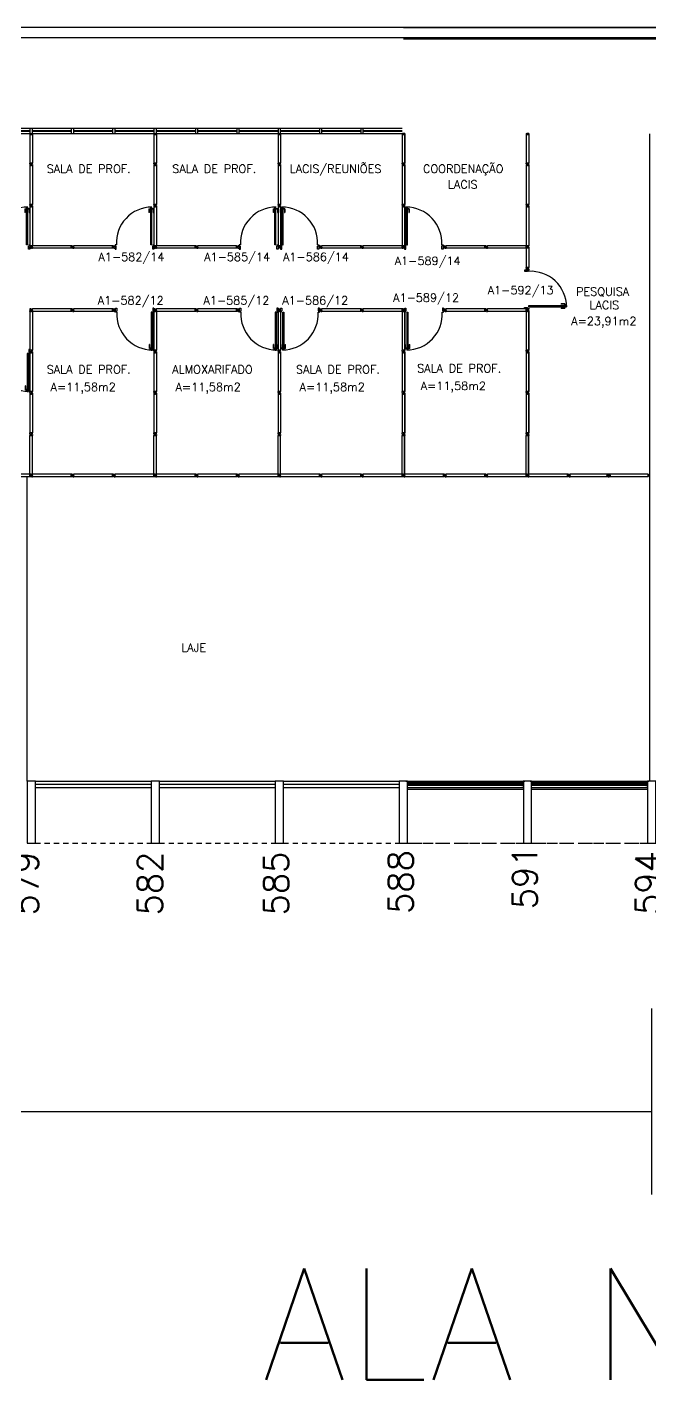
# Model space of a CAD drawing. Header units: millimetres. Extents: x 2308 to 2568, y 1142 to 1238.
# Drawn here: x 2435.43 to 2450.49, y 1141.52 to 1174.25 of the extents above; entities that cross this region are included whole.
import ezdxf

# ---------------------------------------------------------------- set-up
doc = ezdxf.new("R2010")
doc.units = ezdxf.units.MM
doc.linetypes.add('HIDDEN', pattern=[0.375, 0.25, -0.125])
doc.linetypes.add('HIDDEN2', pattern=[0.1875, 0.125, -0.0625])
for name, color, linetype in [('ALV', 2, 'Continuous'), ('AR-ALV-CRT', 2, 'Continuous'), ('AR-ALV-VT2', 2, 'Continuous'), ('AR-COB-PRJ', 1, 'HIDDEN'), ('AR-DIV-EXI', 2, 'Continuous'), ('AR-EST-CNC', 3, 'Continuous'), ('AR-EST-CNC-IDE', 2, 'Continuous'), ('AR-PIS', 1, 'Continuous'), ('AR-POR-CRT', 173, 'Continuous'), ('AREA', 2, 'Continuous'), ('BI-ESQ', 7, 'Continuous'), ('DIV', 2, 'Continuous'), ('DT-ESQ-CRT', 43, 'Continuous'), ('DT-ESQ-VT1', 1, 'Continuous'), ('DT-ESQ-VT2', 2, 'Continuous'), ('ESQ', 1, 'Continuous'), ('ESTR', 3, 'Continuous'), ('NOPILAR1', 2, 'Continuous'), ('PISO', 1, 'Continuous'), ('PROJ', 1, 'HIDDEN2'), ('TEXTO', 2, 'Continuous'), ('TEXTO-ENDEREÇO', 2, 'Continuous'), ('TXT-IDENTIFICAÇÃO', 4, 'Continuous'), ('USO1', 2, 'Continuous')]:
    doc.layers.add(name, color=color, linetype=linetype)
doc.styles.add('1', font='romans.shx')
doc.styles.add('LEGENDA', font='romans.shx', dxfattribs={"height": 0.2})
doc.styles.add('NOPILAR', font='simplex.shx', dxfattribs={"height": 0.6})
doc.styles.add('UNB-100', font='simplex.shx', dxfattribs={"height": 0.2})
doc.styles.add('UNB-100-1', font='simplex.shx', dxfattribs={"height": 0.2})
doc.dimstyles.new('1-600', dxfattribs={"dimtxt": 1.1, "dimasz": 2.5, "dimexe": 2, "dimexo": 4, "dimgap": 0.2, "dimtad": 1, "dimdec": 0, "dimzin": 4, "dimdsep": 46, "dimlunit": 6, "dimtxsty": '1', "dimblk1": 'NONE', "dimblk2": 'NONE', "dimsah": 1, "dimcen": 0, "dimclrd": 2, "dimclre": 2, "dimclrt": 2, "dimadec": 0, "dimazin": 0, "dimtfac": 1, "dimtdec": 0, "dimtmove": 2, "dimatfit": 3, "dimldrblk": 'NONE', "dimfxl": 1, "dimtolj": 1, "dimtzin": 0, "dimarcsym": 0})

# ---------------------------------------------------------------- blocks, each defined once
blk = doc.blocks.new('ESQCIR2-SLN')
at = {"color": 2}
for p, q in [((0.06, 0.119), (0, 0.119)), ((0, 0.119), (0, 0)), ((0.06, -0.001), (0.06, 0.119)), ((0.06, 0.053), (1, 0.053)), ((1, 0.065), (0.061, 0.065)), ((1, 0.119), (1, 0)), ((1.06, 0.119), (1, 0.119)), ((1.06, -0.001), (1.06, 0.119)), ((1.06, 0.053), (2, 0.053)), ((2, 0.065), (1.061, 0.065)), ((2, 0.119), (2, 0)), ((2.06, 0.119), (2, 0.119)), ((2.06, -0.001), (2.06, 0.119)), ((2.06, 0.053), (3, 0.053)), ((3, 0.065), (2.061, 0.065)), ((3, 0.119), (3, 0)), ((3.06, 0.119), (3, 0.119)), ((3.06, -0.001), (3.06, 0.119)), ((3.06, 0.053), (4, 0.053)), ((4, 0.065), (3.061, 0.065)), ((4, 0.119), (4, 0)), ((4.06, 0.119), (4, 0.119)), ((4.06, -0.001), (4.06, 0.119)), ((4.06, 0.053), (5, 0.053)), ((5, 0.065), (4.061, 0.065)), ((5, 0.119), (5, 0)), ((5.06, 0.119), (5, 0.119)), ((5.06, -0.001), (5.06, 0.119)), ((5.06, 0.053), (6, 0.053)), ((6, 0.065), (5.061, 0.065)), ((0, -0.001), (0.06, -0.001)), ((1, -0.001), (1.06, -0.001)), ((2, -0.001), (2.06, -0.001)), ((3, -0.001), (3.06, -0.001)), ((4, -0.001), (4.06, -0.001)), ((5, -0.001), (5.06, -0.001))]:
    blk.add_line(p, q, dxfattribs=at)
at = {"color": 1}
for p, q in [((1, 0.119), (0.061, 0.119)), ((2, 0.119), (1.061, 0.119)), ((3, 0.119), (2.061, 0.119)), ((4, 0.119), (3.061, 0.119)), ((5, 0.119), (4.061, 0.119)), ((6, 0.119), (5.061, 0.119)), ((0.06, -0.001), (1, -0.001)), ((1.06, -0.001), (2, -0.001)), ((2.06, -0.001), (3, -0.001)), ((3.06, -0.001), (4, -0.001)), ((4.06, -0.001), (5, -0.001)), ((5.06, -0.001), (6, -0.001))]:
    blk.add_line(p, q, dxfattribs=at)
blk = doc.blocks.new('DIVMT-SLN')
for p, q in [((-0.03, 0.03), (-0.03, 0.006)), ((-0.008, 0.03), (-0.03, 0.03)), ((-0.0185, 0.006), (-0.03, 0.006)), ((-0.0185, -0.006), (-0.0185, 0.006)), ((-0.008, 0.03), (-0.008, 0.02)), ((-0.008, 0.02), (0.008, 0.02)), ((-0.0051, 0), (0.0051, 0)), ((0.0051, 0), (-0.0051, 0)), ((-0.0051, 0), (0.0051, 0)), ((0, -0.0051), (0, 0.0051)), ((0, 0.0051), (0, -0.0051)), ((0.008, 0.03), (0.008, 0.02)), ((0.008, 0.03), (0.03, 0.03)), ((0.0205, 0.006), (0.03, 0.006)), ((0.0205, -0.006), (0.0205, 0.006)), ((0.0205, 0.006), (0.0205, -0.006)), ((0.0205, 0.006), (0.03, 0.006)), ((0.97, 0.03), (0.03, 0.03)), ((0.03, 0.006), (0.03, 0.03)), ((0.03, -0.03), (0.03, 0.03)), ((0.03, -0.005), (0.03, 0.005)), ((0.97, -0.03), (0.97, 0.03)), ((0.97, 0.03), (0.97, 0.009)), ((0.97, 0.009), (0.97, 0.027)), ((0.9795, 0.006), (0.97, 0.006)), ((0.97, -0.005), (0.97, 0.005)), ((0.9795, 0.006), (0.9795, -0.006)), ((1.0051, 0), (0.9949, 0)), ((1, 0.0051), (1, -0.0051)), ((-0.0185, -0.006), (-0.03, -0.006)), ((-0.03, -0.03), (-0.03, -0.006)), ((-0.008, -0.03), (-0.03, -0.03)), ((-0.008, -0.03), (-0.008, -0.02)), ((-0.008, -0.02), (0.008, -0.02)), ((0.008, -0.03), (0.008, -0.02)), ((0.008, -0.03), (0.03, -0.03)), ((0.0205, -0.006), (0.03, -0.006)), ((0.0205, -0.006), (0.03, -0.006)), ((0.03, -0.006), (0.03, -0.03)), ((0.97, -0.03), (0.03, -0.03)), ((0.9795, -0.006), (0.97, -0.006)), ((0.97, -0.009), (0.97, -0.027))]:
    blk.add_line(p, q)
blk = doc.blocks.new('PDV2E-SLN')
at = {"layer": 'DIV', "color": 1}
for p, q in [((0.023, 0.925), (0.063, 0.925)), ((0.023, 0.925), (0.023, 0.835)), ((0.033, 0.835), (0.023, 0.835)), ((0.033, 0.915), (0.063, 0.915)), ((0.033, 0.915), (0.033, 0.835)), ((0.138, 0.925), (0.097, 0.925)), ((0.128, 0.915), (0.097, 0.915)), ((0.128, 0.915), (0.128, 0.835)), ((0.128, 0.835), (0.137, 0.835)), ((0.138, 0.925), (0.138, 0.835))]:
    blk.add_line(p, q, dxfattribs=at)
at = {"layer": 'DIV'}
for p, q in [((0.065, 0.05), (0.065, 0.965)), ((0.095, 0.965), (0.065, 0.965)), ((0.095, 0.05), (0.095, 0.965)), ((0.049, 0.05), (0.029, 0.05)), ((0.029, 0.05), (0.029, 0.035)), ((0.029, 0.035), (0.029, -0.035)), ((0.049, 0.02), (0.049, 0.05)), ((0.049, 0.02), (0.059, 0.02)), ((0.059, -0.05), (0.059, 0.02)), ((0.065, 0.05), (0.095, 0.05)), ((0.928, -0.05), (0.928, 0.02)), ((0.938, 0.02), (0.928, 0.02)), ((0.938, 0.05), (0.958, 0.05)), ((0.938, 0.02), (0.938, 0.05)), ((0.958, 0.05), (0.958, 0.035)), ((0.958, 0.035), (0.958, -0.035)), ((0.029, -0.035), (0.029, -0.05)), ((0.029, -0.05), (0.059, -0.05)), ((0.958, -0.05), (0.928, -0.05)), ((0.958, -0.035), (0.958, -0.05))]:
    blk.add_line(p, q, dxfattribs=at)
at = {"layer": 'DIV', "color": 1}
blk.add_arc((0.063, 0.1), 0.864, 356.655, 89.8436, dxfattribs=at)
blk = doc.blocks.new('PDV2D-SLN')
at = {"layer": 'DIV'}
for p, q in [((0.03, 0.05), (0.06, 0.05)), ((0.03, 0.035), (0.03, 0.05)), ((0.03, -0.035), (0.03, 0.035)), ((0.06, 0.05), (0.06, -0.02)), ((0.941, 0.05), (0.941, -0.02)), ((0.971, 0.05), (0.941, 0.05)), ((0.971, 0.035), (0.971, 0.05)), ((0.971, -0.035), (0.971, 0.035)), ((0.03, -0.05), (0.03, -0.035)), ((0.05, -0.05), (0.03, -0.05)), ((0.05, -0.02), (0.06, -0.02)), ((0.05, -0.02), (0.05, -0.05)), ((0.079, -0.05), (0.109, -0.05)), ((0.079, -0.05), (0.079, -0.965)), ((0.109, -0.05), (0.109, -0.965)), ((0.951, -0.02), (0.941, -0.02)), ((0.951, -0.02), (0.951, -0.05)), ((0.951, -0.05), (0.971, -0.05)), ((0.971, -0.05), (0.971, -0.035)), ((0.109, -0.965), (0.079, -0.965))]:
    blk.add_line(p, q, dxfattribs=at)
at = {"layer": 'DIV', "color": 1}
for p, q in [((0.036, -0.925), (0.036, -0.835)), ((0.046, -0.835), (0.036, -0.835)), ((0.036, -0.925), (0.076, -0.925)), ((0.046, -0.915), (0.046, -0.835)), ((0.046, -0.915), (0.076, -0.915)), ((0.141, -0.915), (0.111, -0.915)), ((0.151, -0.925), (0.111, -0.925)), ((0.141, -0.915), (0.141, -0.835)), ((0.141, -0.835), (0.151, -0.835)), ((0.151, -0.925), (0.151, -0.835))]:
    blk.add_line(p, q, dxfattribs=at)
blk.add_arc((0.076, -0.1), 0.864, 270.1564, 3.345, dxfattribs=at)
blk = doc.blocks.new('MTT-SLN')
for p, q in [((-0.008, 0.03), (-0.03, 0.03)), ((-0.03, 0.03), (-0.03, 0.006)), ((-0.0185, 0.006), (-0.03, 0.006)), ((-0.0185, -0.006), (-0.0185, 0.006)), ((-0.008, 0.03), (-0.008, 0.02)), ((-0.008, 0.02), (0.008, 0.02)), ((-0.0051, 0), (0.0051, 0)), ((0, -0.0051), (0, 0.0051)), ((0.008, 0.03), (0.03, 0.03)), ((0.008, 0.03), (0.008, 0.02)), ((0.0205, -0.006), (0.0205, 0.006)), ((0.0205, 0.006), (0.03, 0.006)), ((0.03, 0.006), (0.03, 0.03)), ((-0.03, -0.03), (-0.03, -0.006)), ((-0.0185, -0.006), (-0.03, -0.006)), ((-0.008, -0.03), (-0.03, -0.03)), ((-0.008, -0.02), (0.008, -0.02)), ((-0.008, -0.03), (-0.008, -0.02)), ((0.008, -0.03), (0.008, -0.02)), ((0.008, -0.03), (0.03, -0.03)), ((0.0205, -0.006), (0.03, -0.006)), ((0.03, -0.006), (0.03, -0.03))]:
    blk.add_line(p, q)
blk = doc.blocks.new('DIV-SLN')
for p, q in [((-0.0051, 0), (0.0051, 0)), ((0, -0.0051), (0, 0.0051)), ((0.0205, 0.006), (0.03, 0.006)), ((0.0205, -0.006), (0.0205, 0.006)), ((0.03, 0.03), (0.97, 0.03)), ((0.03, 0.03), (0.03, -0.03)), ((0.03, 0.009), (0.03, 0.027)), ((0.03, 0.005), (0.03, -0.005)), ((0.97, 0.03), (0.97, -0.03)), ((0.9795, 0.006), (0.97, 0.006)), ((0.97, 0.005), (0.97, -0.005)), ((0.9795, -0.006), (0.9795, 0.006)), ((1.0051, 0), (0.9949, 0)), ((0.9949, 0), (1.0051, 0)), ((1, -0.0051), (1, 0.0051)), ((0.0205, -0.006), (0.03, -0.006)), ((0.03, -0.03), (0.03, -0.009)), ((0.03, -0.009), (0.03, -0.027)), ((0.03, -0.03), (0.97, -0.03)), ((0.9795, -0.006), (0.97, -0.006))]:
    blk.add_line(p, q)
blk = doc.blocks.new('MTINI-SLN')
for p, q in [((-0.03, 0.008), (-0.03, 0.03)), ((0.03, 0.03), (-0.03, 0.03)), ((-0.03, 0.008), (-0.02, 0.008)), ((-0.009, 0.03), (-0.027, 0.03)), ((-0.02, 0.008), (-0.02, 0)), ((-0.001, 0), (-0.02, 0)), ((-0.006, 0.02), (-0.006, 0.03)), ((-0.006, 0.023), (-0.006, 0.027)), ((-0.006, 0.02), (0.006, 0.02)), ((0.005, 0.03), (-0.005, 0.03)), ((0.005, 0), (-0.005, 0)), ((0.004, 0.02), (-0.004, 0.02)), ((0.02, 0), (-0.001, 0)), ((0, -0.005), (0, 0.005)), ((0.006, 0.02), (0.006, 0.03)), ((0.006, 0.023), (0.006, 0.027)), ((0.009, 0.03), (0.027, 0.03)), ((0.03, 0.008), (0.02, 0.008)), ((0.02, 0), (0.02, 0.008)), ((0.03, 0.008), (0.03, 0.03))]:
    blk.add_line(p, q)
blk = doc.blocks.new('*D83')
at = {"layer": 'USO1', "color": 2, "lineweight": -2, "transparency": 16777216}
for p, q in [((2330.429, 1150.505), (2330.429, 1146.005)), ((2450.531, 1150.505), (2450.531, 1146.005)), ((2450.531, 1148.005), (2330.429, 1148.005))]:
    blk.add_line(p, q, dxfattribs=at)
at = {"layer": 'USO1', "color": 2, "transparency": 16777216, "insert": (2390.48, 1148.938), "char_height": 1.1, "attachment_point": 5, "style": '1'}
blk.add_mtext('\\A1;Arquitetura e Urbanismo', dxfattribs=at)
blk = doc.blocks.new('_NONE')
at = {"color": 0, "linetype": 'ByBlock'}
blk.add_circle((0, 0), 0.25, dxfattribs=at)
blk = doc.blocks.new('perfil')
at = {"layer": 'DT-ESQ-CRT', "color": 2}
for p, q in [((0.13, -5.879), (0.093, -5.879)), ((0.093, -5.879), (0.093, -5.881)), ((0.093, -5.881), (0.131, -5.881)), ((0.131, -5.779), (0.131, -5.878)), ((0.171, -5.777), (0.133, -5.777)), ((0.133, -5.879), (0.133, -5.78)), ((0.134, -5.779), (0.171, -5.779)), ((0.171, -5.779), (0.171, -5.777))]:
    blk.add_line(p, q, dxfattribs=at)
for centre, radius, start, end in [((0.13, -5.878), 0.001, 270, 0), ((0.133, -5.779), 0.002, 90, 180), ((0.131, -5.879), 0.002, 270, 0), ((0.134, -5.78), 0.001, 90, 180)]:
    blk.add_arc(centre, radius, start, end, dxfattribs=at)
blk = doc.blocks.new('ef01-p')
at = {"layer": 'DT-ESQ-CRT'}
for points in [[(0.032, 0.051, -0.414214), (0.03, 0.053), (0.03, 0.077, 0.414214), (0.029, 0.078), (0.004, 0.078, 0.414214), (0.003, 0.077), (0.003, 0.065), (0.001, 0.065), (0.001, 0.077, -0.414214), (0.004, 0.079), (0.03, 0.079, -0.414214), (0.031, 0.077), (0.031, 0.053, 0.414214), (0.033, 0.052), (0.045, 0.052, -1), (0.045, 0.049), (0.004, 0.049, -0.414214), (0.001, 0.051), (0.001, 0.064), (0.003, 0.064), (0.003, 0.052, 0.414214), (0.004, 0.051), (0.045, 0.051)], [(1.374, 0.051, 0.414214), (1.376, 0.053), (1.376, 0.077, -0.414214), (1.377, 0.078), (1.402, 0.078, -0.414214), (1.403, 0.077), (1.403, 0.065), (1.405, 0.065), (1.405, 0.077, 0.414214), (1.403, 0.079), (1.377, 0.079, 0.414214), (1.375, 0.077), (1.375, 0.053, -0.414214), (1.374, 0.052), (1.361, 0.052, 1), (1.361, 0.049), (1.403, 0.049, 0.414214), (1.405, 0.051), (1.405, 0.064), (1.403, 0.064), (1.403, 0.052, -0.414214), (1.402, 0.051), (1.361, 0.051)], [(1.4, 0.095), (1.365, 0.095, -0.414214), (1.364, 0.096), (1.364, 0.105), (1.362, 0.105), (1.362, 0.095, 0.414214), (1.364, 0.093), (1.4, 0.093, 1), (1.4, 0.096), (1.388, 0.096, -0.414214), (1.387, 0.097), (1.387, 0.116, 0.414214), (1.385, 0.118), (1.364, 0.118, 0.414214), (1.362, 0.116), (1.362, 0.106), (1.364, 0.106), (1.364, 0.116, -0.414214), (1.365, 0.117), (1.385, 0.117, -0.414214), (1.385, 0.116), (1.385, 0.097, 0.414214), (1.388, 0.095)], [(2.755, 0.095), (2.791, 0.095, 0.414214), (2.792, 0.096), (2.792, 0.105), (2.793, 0.105), (2.793, 0.095, -0.414214), (2.791, 0.093), (2.755, 0.093, -1), (2.755, 0.096), (2.767, 0.096, 0.414214), (2.768, 0.097), (2.768, 0.116, -0.414214), (2.77, 0.118), (2.791, 0.118, -0.414214), (2.793, 0.116), (2.793, 0.107), (2.792, 0.107), (2.792, 0.116, 0.414214), (2.791, 0.117), (2.771, 0.117, 0.414214), (2.77, 0.116), (2.77, 0.097, -0.414214), (2.768, 0.095)]]:
    blk.add_lwpolyline(points, format="xyb", dxfattribs=at)
for points in [[(0.042, 0.077), (0.031, 0.077), (0.031, 0.078), (0.042, 0.078, -0.414214), (0.044, 0.076), (0.044, 0.068, -0.414214), (0.042, 0.066), (0.031, 0.066), (0.031, 0.067), (0.042, 0.067, 0.414214), (0.043, 0.068), (0.043, 0.076, 0.414214)], [(1.365, 0.077), (1.375, 0.077), (1.375, 0.078), (1.364, 0.078, 0.414214), (1.362, 0.076), (1.362, 0.068, 0.414214), (1.364, 0.066), (1.375, 0.066), (1.375, 0.067), (1.365, 0.067, -0.414214), (1.364, 0.068), (1.364, 0.076, -0.414214)], [(1.397, 0.117), (1.387, 0.117), (1.387, 0.118), (1.398, 0.118, -0.414214), (1.4, 0.116), (1.4, 0.108, -0.414214), (1.398, 0.106), (1.387, 0.106), (1.387, 0.107), (1.397, 0.107, 0.414214), (1.398, 0.108), (1.398, 0.116, 0.414214)], [(2.758, 0.117), (2.768, 0.117), (2.768, 0.118), (2.757, 0.118, 0.414214), (2.755, 0.116), (2.755, 0.108, 0.414214), (2.757, 0.106), (2.768, 0.106), (2.768, 0.107), (2.758, 0.107, -0.414214), (2.757, 0.108), (2.757, 0.116, -0.414214)], [(2.796, 0.12), (2.769, 0.12), (2.769, 0.121), (2.797, 0.121, -0.414214), (2.799, 0.119), (2.799, 0.093, -0.414214), (2.797, 0.091), (2.769, 0.091), (2.769, 0.093), (2.796, 0.093, 0.414214), (2.797, 0.093), (2.797, 0.118, 0.414214)]]:
    blk.add_lwpolyline(points, format="xyb", close=True, dxfattribs=at)
at = {"layer": 'DT-ESQ-VT1'}
for p, q in [((0, 0), (2.8, 0)), ((0.001, 0.15), (2.799, 0.15)), ((0.001, 0.093), (1.364, 0.093)), ((0.001, 0.118), (1.416, 0.118)), ((0.03, 0.079), (1.377, 0.079)), ((0.045, 0.049), (2.76, 0.049)), ((1.4, 0.093), (2.767, 0.093)), ((1.416, 0.118), (2.767, 0.118)), ((2.768, 0.118), (2.77, 0.118)), ((2.791, 0.093), (2.797, 0.093)), ((2.797, 0.121), (2.799, 0.121))]:
    blk.add_line(p, q, dxfattribs=at)
at = {"layer": 'DT-ESQ-VT2'}
for p, q in [((0.033, 0.062), (1.373, 0.062)), ((0.033, 0.062), (0.033, 0.056)), ((0.033, 0.056), (1.373, 0.056)), ((1.373, 0.062), (1.373, 0.056)), ((1.389, 0.104), (2.767, 0.104)), ((1.389, 0.098), (1.389, 0.104)), ((1.389, 0.098), (2.767, 0.098)), ((2.767, 0.104), (2.767, 0.098))]:
    blk.add_line(p, q, dxfattribs=at)
at = {"extrusion": (0, 0, -1), "zscale": -1, "rotation": 180}
blk.add_blockref('perfil', (0.131, -5.729), dxfattribs=at)
at = {"rotation": 180}
blk.add_blockref('perfil', (2.931, -5.729), dxfattribs=at)

msp = doc.modelspace()

# ---------------------------------------------------------------- linework, layer by layer
at = {"layer": 'ALV'}
for p, q in [((2330.454, 1174.25), (2546.629, 1174.25)), ((2330.454, 1174), (2546.429, 1174))]:
    msp.add_line(p, q, dxfattribs=at)
at = {"layer": 'AR-ALV-CRT'}
msp.add_lwpolyline([(2450.481, 1171.67), (2450.481, 1156.005)], dxfattribs=at)
at = {"layer": 'AR-ALV-VT2'}
for p, q in [((2444.531, 1174.236), (2546.431, 1174.236)), ((2444.531, 1173.966), (2546.431, 1173.966))]:
    msp.add_line(p, q, dxfattribs=at)
at = {"layer": 'AR-COB-PRJ'}
for p, q in [((2444.629, 1154.505), (2447.429, 1154.505)), ((2447.629, 1154.505), (2450.429, 1154.505))]:
    msp.add_line(p, q, dxfattribs=at)
at = {"layer": 'AR-DIV-EXI'}
for p, q in [((2444.501, 1171.649), (2444.501, 1170.96)), ((2444.526, 1171.679), (2444.537, 1171.679)), ((2444.561, 1171.649), (2444.561, 1170.96)), ((2447.501, 1171.677), (2447.561, 1171.677)), ((2447.501, 1171.649), (2447.501, 1170.96)), ((2447.526, 1171.679), (2447.537, 1171.679)), ((2447.561, 1171.649), (2447.561, 1170.96)), ((2444.525, 1170.96), (2444.501, 1170.96)), ((2444.501, 1170.938), (2444.501, 1170.96)), ((2444.561, 1170.96), (2444.501, 1170.96)), ((2444.501, 1170.938), (2444.511, 1170.938)), ((2444.501, 1170.922), (2444.511, 1170.922)), ((2444.501, 1170.922), (2444.501, 1170.9)), ((2444.501, 1170.9), (2444.525, 1170.9)), ((2444.511, 1170.922), (2444.511, 1170.938)), ((2444.525, 1170.951), (2444.525, 1170.96)), ((2444.525, 1170.951), (2444.525, 1170.96)), ((2444.537, 1170.951), (2444.525, 1170.951)), ((2444.525, 1170.951), (2444.537, 1170.951)), ((2444.525, 1170.912), (2444.525, 1170.9)), ((2444.537, 1170.912), (2444.525, 1170.912)), ((2444.536, 1170.96), (2444.526, 1170.96)), ((2444.536, 1170.93), (2444.526, 1170.93)), ((2444.526, 1170.93), (2444.536, 1170.93)), ((2444.531, 1170.925), (2444.531, 1170.935)), ((2444.531, 1170.935), (2444.531, 1170.925)), ((2444.531, 1170.925), (2444.531, 1170.935)), ((2444.537, 1170.96), (2444.561, 1170.96)), ((2444.537, 1170.951), (2444.537, 1170.96)), ((2444.537, 1170.951), (2444.537, 1170.96)), ((2444.537, 1170.912), (2444.537, 1170.9)), ((2444.561, 1170.9), (2444.537, 1170.9)), ((2444.561, 1170.938), (2444.551, 1170.938)), ((2444.551, 1170.922), (2444.551, 1170.938)), ((2444.561, 1170.922), (2444.551, 1170.922)), ((2444.561, 1170.938), (2444.561, 1170.96)), ((2444.561, 1170.922), (2444.561, 1170.9)), ((2447.525, 1170.96), (2447.501, 1170.96)), ((2447.501, 1170.938), (2447.501, 1170.96)), ((2447.561, 1170.96), (2447.501, 1170.96)), ((2447.501, 1170.938), (2447.511, 1170.938)), ((2447.501, 1170.922), (2447.511, 1170.922)), ((2447.501, 1170.922), (2447.501, 1170.9)), ((2447.501, 1170.9), (2447.525, 1170.9)), ((2447.511, 1170.922), (2447.511, 1170.938)), ((2447.525, 1170.951), (2447.525, 1170.96)), ((2447.525, 1170.951), (2447.525, 1170.96)), ((2447.537, 1170.951), (2447.525, 1170.951)), ((2447.525, 1170.951), (2447.537, 1170.951)), ((2447.525, 1170.912), (2447.525, 1170.9)), ((2447.537, 1170.912), (2447.525, 1170.912)), ((2447.536, 1170.96), (2447.526, 1170.96)), ((2447.536, 1170.93), (2447.526, 1170.93)), ((2447.526, 1170.93), (2447.536, 1170.93)), ((2447.531, 1170.925), (2447.531, 1170.935)), ((2447.531, 1170.935), (2447.531, 1170.925)), ((2447.531, 1170.925), (2447.531, 1170.935)), ((2447.537, 1170.96), (2447.561, 1170.96)), ((2447.537, 1170.951), (2447.537, 1170.96)), ((2447.537, 1170.951), (2447.537, 1170.96)), ((2447.537, 1170.912), (2447.537, 1170.9)), ((2447.561, 1170.9), (2447.537, 1170.9)), ((2447.561, 1170.938), (2447.551, 1170.938)), ((2447.551, 1170.922), (2447.551, 1170.938)), ((2447.561, 1170.922), (2447.551, 1170.922)), ((2447.561, 1170.938), (2447.561, 1170.96)), ((2447.561, 1170.922), (2447.561, 1170.9)), ((2447.501, 1168.9), (2447.501, 1168.432)), ((2447.561, 1168.9), (2447.561, 1168.432)), ((2447.561, 1168.432), (2447.501, 1168.432)), ((2447.501, 1168.41), (2447.501, 1168.432)), ((2447.525, 1168.432), (2447.501, 1168.432)), ((2447.501, 1168.41), (2447.511, 1168.41)), ((2447.501, 1168.394), (2447.501, 1168.372)), ((2447.501, 1168.394), (2447.511, 1168.394)), ((2447.501, 1168.372), (2447.525, 1168.372)), ((2447.511, 1168.394), (2447.511, 1168.41)), ((2447.525, 1168.422), (2447.525, 1168.432)), ((2447.525, 1168.422), (2447.525, 1168.432)), ((2447.525, 1168.422), (2447.537, 1168.422)), ((2447.537, 1168.422), (2447.525, 1168.422)), ((2447.537, 1168.383), (2447.525, 1168.383)), ((2447.525, 1168.383), (2447.525, 1168.372)), ((2447.536, 1168.432), (2447.526, 1168.432)), ((2447.526, 1168.402), (2447.536, 1168.402)), ((2447.536, 1168.402), (2447.526, 1168.402)), ((2447.531, 1168.397), (2447.531, 1168.407)), ((2447.531, 1168.407), (2447.531, 1168.397)), ((2447.531, 1168.397), (2447.531, 1168.407)), ((2447.537, 1168.422), (2447.537, 1168.432)), ((2447.537, 1168.422), (2447.537, 1168.432)), ((2447.537, 1168.432), (2447.561, 1168.432)), ((2447.537, 1168.383), (2447.537, 1168.372)), ((2447.561, 1168.372), (2447.537, 1168.372)), ((2447.551, 1168.394), (2447.551, 1168.41)), ((2447.561, 1168.41), (2447.551, 1168.41)), ((2447.561, 1168.394), (2447.551, 1168.394)), ((2447.561, 1168.41), (2447.561, 1168.432)), ((2447.561, 1168.394), (2447.561, 1168.372))]:
    msp.add_line(p, q, dxfattribs=at)
at = {"layer": 'AR-EST-CNC'}
for points in [[(2444.431, 1156.005), (2444.431, 1154.505), (2444.631, 1154.505), (2444.631, 1156.005), (2444.431, 1156.005)], [(2444.431, 1156.005), (2444.431, 1154.505), (2444.631, 1154.505), (2444.631, 1156.005), (2444.431, 1156.005)], [(2447.431, 1156.005), (2447.431, 1154.505), (2447.631, 1154.505), (2447.631, 1156.005), (2447.431, 1156.005)], [(2447.431, 1156.005), (2447.431, 1154.505), (2447.631, 1154.505), (2447.631, 1156.005), (2447.431, 1156.005)], [(2450.431, 1156.005), (2450.431, 1154.505), (2450.631, 1154.505), (2450.631, 1156.005), (2450.431, 1156.005)], [(2450.431, 1156.005), (2450.431, 1154.505), (2450.631, 1154.505), (2450.631, 1156.005), (2450.431, 1156.005)]]:
    msp.add_lwpolyline(points, dxfattribs=at)
at = {"layer": 'AR-PIS'}
for p, q in [((2447.431, 1155.805), (2444.631, 1155.805)), ((2450.431, 1155.805), (2447.631, 1155.805))]:
    msp.add_line(p, q, dxfattribs=at)
at = {"layer": 'DIV'}
for p, q in [((2435.498, 1171.64), (2435.498, 1170.96)), ((2435.558, 1171.64), (2435.558, 1170.96)), ((2438.498, 1171.64), (2438.498, 1170.96)), ((2438.524, 1171.677), (2438.534, 1171.677)), ((2438.558, 1171.64), (2438.558, 1170.96)), ((2441.498, 1171.64), (2441.498, 1170.96)), ((2441.558, 1171.64), (2441.558, 1170.96)), ((2444.498, 1171.64), (2444.498, 1170.96)), ((2444.524, 1171.677), (2444.534, 1171.677)), ((2444.558, 1171.64), (2444.558, 1170.96)), ((2435.558, 1170.96), (2435.498, 1170.96)), ((2435.498, 1170.938), (2435.498, 1170.96)), ((2435.522, 1170.96), (2435.498, 1170.96)), ((2435.498, 1170.938), (2435.508, 1170.938)), ((2435.498, 1170.922), (2435.498, 1170.9)), ((2435.498, 1170.922), (2435.508, 1170.922)), ((2435.498, 1170.9), (2435.522, 1170.9)), ((2435.508, 1170.922), (2435.508, 1170.938)), ((2435.522, 1170.951), (2435.522, 1170.96)), ((2435.522, 1170.951), (2435.522, 1170.96)), ((2435.522, 1170.951), (2435.534, 1170.951)), ((2435.534, 1170.951), (2435.522, 1170.951)), ((2435.534, 1170.912), (2435.522, 1170.912)), ((2435.522, 1170.912), (2435.522, 1170.9)), ((2435.533, 1170.96), (2435.523, 1170.96)), ((2435.523, 1170.93), (2435.534, 1170.93)), ((2435.534, 1170.93), (2435.523, 1170.93)), ((2435.528, 1170.925), (2435.528, 1170.935)), ((2435.528, 1170.935), (2435.528, 1170.925)), ((2435.528, 1170.925), (2435.528, 1170.935)), ((2435.534, 1170.951), (2435.534, 1170.96)), ((2435.534, 1170.951), (2435.534, 1170.96)), ((2435.534, 1170.96), (2435.558, 1170.96)), ((2435.534, 1170.912), (2435.534, 1170.9)), ((2435.558, 1170.9), (2435.534, 1170.9)), ((2435.548, 1170.922), (2435.548, 1170.938)), ((2435.558, 1170.938), (2435.548, 1170.938)), ((2435.558, 1170.922), (2435.548, 1170.922)), ((2435.558, 1170.938), (2435.558, 1170.96)), ((2435.558, 1170.922), (2435.558, 1170.9)), ((2438.558, 1170.96), (2438.498, 1170.96)), ((2438.498, 1170.938), (2438.498, 1170.96)), ((2438.522, 1170.96), (2438.498, 1170.96)), ((2438.498, 1170.938), (2438.508, 1170.938)), ((2438.498, 1170.922), (2438.498, 1170.9)), ((2438.498, 1170.922), (2438.508, 1170.922)), ((2438.498, 1170.9), (2438.522, 1170.9)), ((2438.508, 1170.922), (2438.508, 1170.938)), ((2438.522, 1170.951), (2438.522, 1170.96)), ((2438.522, 1170.951), (2438.522, 1170.96)), ((2438.522, 1170.951), (2438.534, 1170.951)), ((2438.534, 1170.951), (2438.522, 1170.951)), ((2438.534, 1170.912), (2438.522, 1170.912)), ((2438.522, 1170.912), (2438.522, 1170.9)), ((2438.533, 1170.96), (2438.523, 1170.96)), ((2438.523, 1170.93), (2438.534, 1170.93)), ((2438.534, 1170.93), (2438.523, 1170.93)), ((2438.528, 1170.925), (2438.528, 1170.935)), ((2438.528, 1170.935), (2438.528, 1170.925)), ((2438.528, 1170.925), (2438.528, 1170.935)), ((2438.534, 1170.951), (2438.534, 1170.96)), ((2438.534, 1170.951), (2438.534, 1170.96)), ((2438.534, 1170.96), (2438.558, 1170.96)), ((2438.534, 1170.912), (2438.534, 1170.9)), ((2438.558, 1170.9), (2438.534, 1170.9)), ((2438.548, 1170.922), (2438.548, 1170.938)), ((2438.558, 1170.938), (2438.548, 1170.938)), ((2438.558, 1170.922), (2438.548, 1170.922)), ((2438.558, 1170.938), (2438.558, 1170.96)), ((2438.558, 1170.922), (2438.558, 1170.9)), ((2441.558, 1170.96), (2441.498, 1170.96)), ((2441.498, 1170.938), (2441.498, 1170.96)), ((2441.522, 1170.96), (2441.498, 1170.96)), ((2441.498, 1170.938), (2441.508, 1170.938)), ((2441.498, 1170.922), (2441.498, 1170.9)), ((2441.498, 1170.922), (2441.508, 1170.922)), ((2441.498, 1170.9), (2441.522, 1170.9)), ((2441.508, 1170.922), (2441.508, 1170.938)), ((2441.522, 1170.951), (2441.522, 1170.96)), ((2441.522, 1170.951), (2441.522, 1170.96)), ((2441.522, 1170.951), (2441.534, 1170.951)), ((2441.534, 1170.951), (2441.522, 1170.951)), ((2441.534, 1170.912), (2441.522, 1170.912)), ((2441.522, 1170.912), (2441.522, 1170.9)), ((2441.533, 1170.96), (2441.523, 1170.96)), ((2441.523, 1170.93), (2441.534, 1170.93)), ((2441.534, 1170.93), (2441.523, 1170.93)), ((2441.528, 1170.925), (2441.528, 1170.935)), ((2441.528, 1170.935), (2441.528, 1170.925)), ((2441.528, 1170.925), (2441.528, 1170.935)), ((2441.534, 1170.951), (2441.534, 1170.96)), ((2441.534, 1170.951), (2441.534, 1170.96)), ((2441.534, 1170.96), (2441.558, 1170.96)), ((2441.534, 1170.912), (2441.534, 1170.9)), ((2441.558, 1170.9), (2441.534, 1170.9)), ((2441.548, 1170.922), (2441.548, 1170.938)), ((2441.558, 1170.938), (2441.548, 1170.938)), ((2441.558, 1170.922), (2441.548, 1170.922)), ((2441.558, 1170.938), (2441.558, 1170.96)), ((2441.558, 1170.922), (2441.558, 1170.9)), ((2444.558, 1170.96), (2444.498, 1170.96)), ((2444.498, 1170.938), (2444.498, 1170.96)), ((2444.522, 1170.96), (2444.498, 1170.96)), ((2444.498, 1170.938), (2444.508, 1170.938)), ((2444.498, 1170.922), (2444.498, 1170.9)), ((2444.498, 1170.922), (2444.508, 1170.922)), ((2444.498, 1170.9), (2444.522, 1170.9)), ((2444.508, 1170.922), (2444.508, 1170.938)), ((2444.522, 1170.951), (2444.522, 1170.96)), ((2444.522, 1170.951), (2444.522, 1170.96)), ((2444.522, 1170.951), (2444.534, 1170.951)), ((2444.534, 1170.951), (2444.522, 1170.951)), ((2444.534, 1170.912), (2444.522, 1170.912)), ((2444.522, 1170.912), (2444.522, 1170.9)), ((2444.533, 1170.96), (2444.523, 1170.96)), ((2444.523, 1170.93), (2444.534, 1170.93)), ((2444.534, 1170.93), (2444.523, 1170.93)), ((2444.528, 1170.925), (2444.528, 1170.935)), ((2444.528, 1170.935), (2444.528, 1170.925)), ((2444.528, 1170.925), (2444.528, 1170.935)), ((2444.534, 1170.951), (2444.534, 1170.96)), ((2444.534, 1170.951), (2444.534, 1170.96)), ((2444.534, 1170.96), (2444.558, 1170.96)), ((2444.534, 1170.912), (2444.534, 1170.9)), ((2444.558, 1170.9), (2444.534, 1170.9)), ((2444.548, 1170.922), (2444.548, 1170.938)), ((2444.558, 1170.938), (2444.548, 1170.938)), ((2444.558, 1170.922), (2444.548, 1170.922)), ((2444.558, 1170.938), (2444.558, 1170.96)), ((2444.558, 1170.922), (2444.558, 1170.9))]:
    msp.add_line(p, q, dxfattribs=at)
at = {"layer": 'ESQ'}
for p, q in [((2435.629, 1156.005), (2438.429, 1156.005)), ((2435.629, 1155.93), (2438.429, 1155.93)), ((2435.629, 1155.855), (2438.429, 1155.855)), ((2438.629, 1156.005), (2441.429, 1156.005)), ((2438.629, 1155.93), (2441.429, 1155.93)), ((2438.629, 1155.855), (2441.429, 1155.855)), ((2441.629, 1156.005), (2444.429, 1156.005)), ((2441.629, 1155.93), (2444.429, 1155.93)), ((2441.629, 1155.855), (2444.429, 1155.855)), ((2444.629, 1156.005), (2447.429, 1156.005)), ((2444.629, 1155.93), (2447.429, 1155.93)), ((2444.629, 1155.855), (2447.429, 1155.855)), ((2447.629, 1156.005), (2450.429, 1156.005)), ((2447.629, 1155.93), (2450.429, 1155.93)), ((2447.629, 1155.855), (2450.429, 1155.855))]:
    msp.add_line(p, q, dxfattribs=at)
at = {"layer": 'ESTR'}
for points in [[(2435.631, 1154.505), (2435.631, 1156.005), (2435.431, 1156.005), (2435.431, 1154.505)], [(2438.631, 1154.505), (2438.631, 1156.005), (2438.431, 1156.005), (2438.431, 1154.505)], [(2441.631, 1154.505), (2441.631, 1156.005), (2441.431, 1156.005), (2441.431, 1154.505)], [(2444.631, 1154.505), (2444.631, 1156.005), (2444.431, 1156.005), (2444.431, 1154.505)], [(2447.631, 1154.505), (2447.631, 1156.005), (2447.431, 1156.005), (2447.431, 1154.505)], [(2450.631, 1154.505), (2450.631, 1156.005), (2450.431, 1156.005), (2450.431, 1154.505)]]:
    msp.add_lwpolyline(points, close=True, dxfattribs=at)
at = {"layer": 'PISO'}
msp.add_line((2435.431, 1156.005), (2435.431, 1163.371), dxfattribs=at)
at = {"layer": 'PROJ'}
for p, q in [((2435.629, 1154.505), (2438.429, 1154.505)), ((2438.629, 1154.505), (2441.429, 1154.505)), ((2441.629, 1154.505), (2444.429, 1154.505)), ((2444.629, 1154.505), (2447.429, 1154.505)), ((2447.629, 1154.505), (2450.429, 1154.505))]:
    msp.add_line(p, q, dxfattribs=at)

# ---------------------------------------------------------------- block references
at = {"layer": 'AR-DIV-EXI'}
for name, p, rotation in [('MTINI-SLN', (2444.531, 1171.679), 180.0000258043724), ('MTINI-SLN', (2447.531, 1171.679), 180.0000258043724), ('DIVMT-SLN', (2444.531, 1169.93), 90.00002580437565), ('DIVMT-SLN', (2447.531, 1169.93), 90.00002580437565), ('DIVMT-SLN', (2444.531, 1168.93), 90.00002580437565), ('DIVMT-SLN', (2447.531, 1168.93), 90.00002580437565), ('DIVMT-SLN', (2445.531, 1168.93), 2.580437568523411e-05), ('DIVMT-SLN', (2446.531, 1168.93), 2.580437568523411e-05), ('MTT-SLN', (2444.531, 1167.401), 2.580437568523411e-05), ('DIVMT-SLN', (2444.531, 1166.401), 90.00002580437565), ('DIVMT-SLN', (2445.531, 1167.401), 2.580437568523411e-05), ('DIVMT-SLN', (2446.531, 1167.401), 2.580437568523411e-05), ('MTT-SLN', (2447.531, 1167.401), 2.580437568523411e-05), ('DIVMT-SLN', (2447.531, 1166.401), 90.00002580437565), ('DIVMT-SLN', (2444.531, 1165.401), 90.00002580437565), ('DIVMT-SLN', (2447.531, 1165.401), 90.00002580437565), ('DIVMT-SLN', (2444.531, 1164.401), 90.00002580437565), ('DIVMT-SLN', (2447.531, 1164.401), 90.00002580437565), ('DIV-SLN', (2444.531, 1163.401), 90.00002580437565), ('DIV-SLN', (2447.531, 1163.401), 90.00002580437565), ('DIVMT-SLN', (2444.531, 1163.401), 2.580437568523411e-05), ('DIVMT-SLN', (2445.531, 1163.401), 2.580437568523411e-05), ('DIVMT-SLN', (2446.531, 1163.401), 2.580437568523411e-05), ('DIVMT-SLN', (2447.531, 1163.401), 2.580437568523411e-05), ('DIVMT-SLN', (2448.531, 1163.401), 2.580437568523411e-05), ('DIVMT-SLN', (2449.477, 1163.401), 2.580437568523411e-05), ('DIVMT-SLN', (2449.477, 1163.401), 2.580437568523411e-05)]:
    msp.add_blockref(name, p, dxfattribs=dict(at, rotation=rotation))
at = {"layer": 'AR-POR-CRT'}
for name, p, rotation in [('PDV2E-SLN', (2444.531, 1168.93), 2.580437568523411e-05), ('PDV2D-SLN', (2447.511, 1167.401), 90.00002580437565), ('PDV2D-SLN', (2444.531, 1167.401), 2.580437568523411e-05)]:
    msp.add_blockref(name, p, dxfattribs=dict(at, rotation=rotation))
at = {"layer": 'BI-ESQ', "rotation": 2.580435614390616e-05}
for p in [(2444.631, 1155.855), (2447.631, 1155.855)]:
    msp.add_blockref('ef01-p', p, dxfattribs=at)
at = {"layer": 'DIV'}
for name, p, rotation in [('MTINI-SLN', (2435.529, 1171.677), 180), ('MTINI-SLN', (2438.529, 1171.677), 180), ('MTINI-SLN', (2441.529, 1171.677), 180), ('MTINI-SLN', (2444.529, 1171.677), 180), ('DIVMT-SLN', (2435.528, 1169.93), 90), ('DIVMT-SLN', (2438.528, 1169.93), 90), ('DIVMT-SLN', (2441.528, 1169.93), 90), ('DIVMT-SLN', (2444.528, 1169.93), 90), ('PDV2D-SLN', (2435.528, 1168.93), 180), ('DIVMT-SLN', (2435.528, 1168.93), 90), ('PDV2D-SLN', (2438.528, 1168.93), 180), ('DIVMT-SLN', (2438.528, 1168.93), 90), ('PDV2D-SLN', (2441.528, 1168.93), 180), ('DIVMT-SLN', (2441.528, 1168.93), 90), ('DIVMT-SLN', (2444.528, 1168.93), 90), ('MTT-SLN', (2440.528, 1168.93), 270), ('DIVMT-SLN', (2435.528, 1166.401), 90), ('PDV2E-SLN', (2438.528, 1167.401), 180), ('DIVMT-SLN', (2438.528, 1166.401), 90), ('PDV2E-SLN', (2441.528, 1167.401), 180), ('DIVMT-SLN', (2441.528, 1166.401), 90), ('DIVMT-SLN', (2444.528, 1166.401), 90), ('DIVMT-SLN', (2447.528, 1166.401), 90), ('PDV2E-SLN', (2435.528, 1166.401), 180), ('DIVMT-SLN', (2435.528, 1165.401), 90), ('DIVMT-SLN', (2438.528, 1165.401), 90), ('DIVMT-SLN', (2441.528, 1165.401), 90), ('DIVMT-SLN', (2444.528, 1165.401), 90), ('DIVMT-SLN', (2447.528, 1165.401), 90), ('DIVMT-SLN', (2435.528, 1164.401), 90), ('DIVMT-SLN', (2438.528, 1164.401), 90), ('DIVMT-SLN', (2441.528, 1164.401), 90), ('DIVMT-SLN', (2444.528, 1164.401), 90), ('DIVMT-SLN', (2447.528, 1164.401), 90), ('DIV-SLN', (2435.528, 1163.401), 90), ('DIV-SLN', (2438.528, 1163.401), 90), ('DIV-SLN', (2441.528, 1163.401), 90), ('DIV-SLN', (2444.528, 1163.401), 90), ('DIV-SLN', (2447.528, 1163.401), 90)]:
    msp.add_blockref(name, p, dxfattribs=dict(at, rotation=rotation))
for name, p in [('PDV2E-SLN', (2441.528, 1168.93)), ('DIVMT-SLN', (2435.528, 1168.93)), ('DIVMT-SLN', (2436.528, 1168.93)), ('MTT-SLN', (2437.531, 1168.93)), ('DIVMT-SLN', (2438.528, 1168.93)), ('DIVMT-SLN', (2439.528, 1168.93)), ('DIVMT-SLN', (2442.528, 1168.93)), ('DIVMT-SLN', (2443.528, 1168.93)), ('DIVMT-SLN', (2435.528, 1167.401)), ('DIVMT-SLN', (2436.528, 1167.401)), ('MTT-SLN', (2437.528, 1167.401)), ('DIVMT-SLN', (2438.528, 1167.401)), ('DIVMT-SLN', (2439.528, 1167.401)), ('MTT-SLN', (2440.528, 1167.401)), ('MTT-SLN', (2441.528, 1167.401)), ('PDV2D-SLN', (2441.528, 1167.401)), ('DIVMT-SLN', (2442.528, 1167.401)), ('DIVMT-SLN', (2443.528, 1167.401)), ('MTT-SLN', (2444.528, 1167.401)), ('DIVMT-SLN', (2434.528, 1163.401)), ('DIVMT-SLN', (2435.528, 1163.401)), ('DIVMT-SLN', (2436.528, 1163.401)), ('DIVMT-SLN', (2437.528, 1163.401)), ('DIVMT-SLN', (2438.528, 1163.401)), ('DIVMT-SLN', (2439.528, 1163.401)), ('DIVMT-SLN', (2440.528, 1163.401)), ('DIVMT-SLN', (2441.528, 1163.401)), ('DIVMT-SLN', (2442.528, 1163.401)), ('DIVMT-SLN', (2443.528, 1163.401))]:
    msp.add_blockref(name, p, dxfattribs=at)
at = {"layer": 'ESQ'}
for p in [(2432.499, 1171.678), (2438.499, 1171.678)]:
    msp.add_blockref('ESQCIR2-SLN', p, dxfattribs=at)

# ---------------------------------------------------------------- texts
at = {"layer": 'AR-EST-CNC-IDE', "style": 'NOPILAR'}
for s, p in [('588', (2444.766, 1152.794)), ('591', (2447.766, 1152.906)), ('594', (2450.742, 1152.768))]:
    msp.add_text(s, height=0.6, rotation=90, dxfattribs=at).set_placement(p)
at = {"layer": 'AREA', "style": 'UNB-100'}
for s, p in [('A=23,91m2', (2448.589, 1167.036)), ('A=11,58m2', (2435.998, 1165.442)), ('A=11,58m2', (2439.02, 1165.442)), ('A=11,58m2', (2442.02, 1165.442)), ('A=11,58m2', (2444.95, 1165.469))]:
    msp.add_text(s, height=0.2, dxfattribs=at).set_placement(p)
at = {"layer": 'NOPILAR1', "style": 'NOPILAR'}
for s, p in [('579', (2435.703, 1152.756)), ('579', (2435.703, 1152.756)), ('582', (2438.703, 1152.756)), ('582', (2438.703, 1152.756)), ('585', (2441.753, 1152.756)), ('585', (2441.753, 1152.756)), ('588', (2444.766, 1152.794)), ('588', (2444.766, 1152.794)), ('591', (2447.766, 1152.906)), ('591', (2447.766, 1152.906)), ('594', (2450.742, 1152.768)), ('594', (2450.742, 1152.768))]:
    msp.add_text(s, height=0.6, rotation=90, dxfattribs=at).set_placement(p)
at = {"layer": 'TEXTO', "linetype": 'Continuous', "style": 'UNB-100'}
for s, p in [('SALA DE PROF.', (2435.905, 1170.722)), ('SALA DE PROF.', (2438.941, 1170.722)), ('LACIS/REUNIÕES', (2441.779, 1170.722)), ('COORDENAÇÃO', (2445.003, 1170.721)), ('LACIS', (2445.606, 1170.343)), ('PESQUISA', (2448.704, 1167.751)), ('LACIS', (2449.031, 1167.424)), ('SALA DE PROF.', (2435.905, 1165.867)), ('ALMOXARIFADO', (2438.941, 1165.867)), ('SALA DE PROF.', (2441.932, 1165.867)), ('SALA DE PROF.', (2444.862, 1165.894)), ('LAJE', (2439.159, 1159.136))]:
    msp.add_text(s, height=0.2, dxfattribs=at).set_placement(p)
at = {"layer": 'TEXTO-ENDEREÇO', "style": 'UNB-100-1'}
for s, p in [('A1-582/14', (2437.156, 1168.589)), ('A1-585/14', (2439.712, 1168.589)), ('A1-586/14', (2441.619, 1168.589)), ('A1-589/14', (2444.32, 1168.494)), ('A1-592/13', (2446.569, 1167.784)), ('A1-582/12', (2437.139, 1167.536)), ('A1-585/12', (2439.695, 1167.536)), ('A1-586/12', (2441.602, 1167.536)), ('A1-589/12', (2444.282, 1167.602))]:
    msp.add_text(s, height=0.2, dxfattribs=at).set_placement(p)
at = {"layer": 'TXT-IDENTIFICAÇÃO', "color": 4, "style": 'LEGENDA'}
msp.add_text('ALA NORTE', height=2.7, dxfattribs=at).set_placement((2441.092, 1141.517))

# ---------------------------------------------------------------- dimensions: what is measured, and where the dimension line sits
at = {"layer": 'USO1'}
dim = msp.add_aligned_dim(p1=(2450.531, 1154.505), p2=(2330.429, 1154.505), distance=6.5, text='Arquitetura e Urbanismo', dimstyle='1-600', dxfattribs=at)
dim.commit()
dim.dimension.update_dxf_attribs({"geometry": '*D83', "text_midpoint": (2390.48, 1148.938)})

doc.saveas('drawing.dxf')
